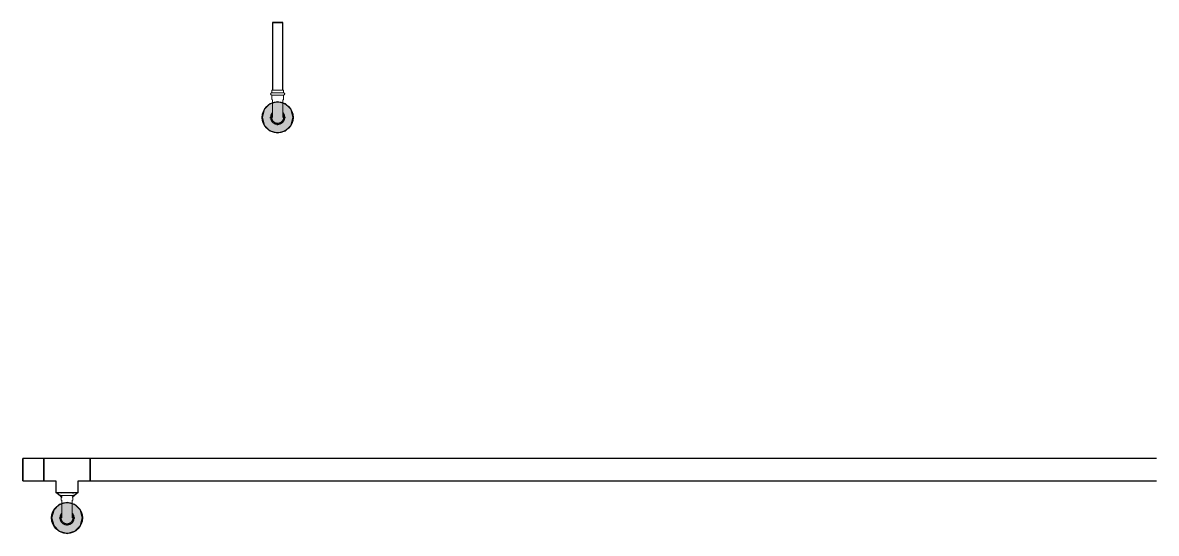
# Model space of a CAD drawing. Header units: inches. Extents: x -3327 to -1, y 8 to 1328.
# Drawn here: x -937.7 to -791, y 317.7 to 383.9 of the extents above; entities that cross this region are included whole.
import ezdxf

# ---------------------------------------------------------------- set-up
doc = ezdxf.new("R2010")
doc.units = ezdxf.units.IN
doc.header["$MEASUREMENT"] = 0
doc.layers.add('P-PIPE', color=3, linetype='Continuous', lineweight=9)
doc.layers.add('X - REF - FP', color=7, linetype='Continuous', true_color=0xb90000)

# ---------------------------------------------------------------- blocks, each defined once
blk = doc.blocks.new('Victaulic-VicPress316-Elbow 90-45deg Style P568_P571 - Standard-V7-SECOND LEVEL')
at = {"layer": 'P-PIPE'}
for p, q in [((-931.23, 322.92), (-931.22, 322.92)), ((-932.77, 322.6), (-932.77, 322.18)), ((-932.66, 322.03), (-932.66, 321.14)), ((-931.34, 321.14), (-931.34, 322.03)), ((-931.23, 322.18), (-931.23, 322.6))]:
    blk.add_line(p, q, dxfattribs=at)
at = {"layer": 'P-PIPE', "flags": 128}
for points in [[(-932.78, 322.92), (-932.78, 322.92), (-932.77, 322.92)], [(-932.76, 322.92), (-932.76, 322.92), (-932.77, 322.92), (-932.77, 322.92), (-932.77, 322.92)], [(-932.77, 322.92), (-932.77, 322.92), (-932.76, 322.92), (-932.76, 322.92)], [(-931.24, 322.92), (-931.24, 322.92), (-931.23, 322.92), (-931.23, 322.92), (-931.23, 322.92)], [(-931.23, 322.92), (-931.23, 322.92), (-931.24, 322.92), (-931.24, 322.92), (-931.24, 322.92)], [(-932.77, 322.63), (-932.77, 322.63), (-932.78, 322.63), (-932.78, 322.63), (-932.79, 322.64), (-932.8, 322.64), (-932.8, 322.64), (-932.81, 322.64), (-932.81, 322.64), (-932.82, 322.64), (-932.82, 322.64), (-932.83, 322.65), (-932.83, 322.65), (-932.84, 322.65), (-932.84, 322.66), (-932.85, 322.66), (-932.85, 322.66), (-932.86, 322.67), (-932.86, 322.67), (-932.87, 322.67), (-932.87, 322.68), (-932.87, 322.68), (-932.88, 322.69), (-932.88, 322.69), (-932.89, 322.7), (-932.89, 322.7), (-932.89, 322.71), (-932.89, 322.71), (-932.9, 322.72), (-932.9, 322.72), (-932.9, 322.73)], [(-932.75, 322.63), (-932.76, 322.63), (-932.76, 322.63), (-932.76, 322.63), (-932.77, 322.63), (-932.77, 322.63), (-932.77, 322.63)], [(-932.77, 322.63), (-932.77, 322.63), (-932.76, 322.63), (-932.76, 322.63), (-932.76, 322.63), (-932.75, 322.63), (-932.74, 322.63), (-932.74, 322.63), (-932.73, 322.63), (-932.72, 322.63), (-932.71, 322.63), (-932.69, 322.63), (-932.68, 322.63), (-932.67, 322.63), (-932.65, 322.63), (-932.63, 322.63), (-932.61, 322.63), (-932.6, 322.63), (-932.58, 322.63), (-932.56, 322.63), (-932.53, 322.63), (-932.51, 322.63), (-932.49, 322.63), (-932.46, 322.63), (-932.44, 322.63), (-932.41, 322.63), (-932.39, 322.63), (-932.36, 322.63), (-932.33, 322.63), (-932.31, 322.63), (-932.28, 322.63), (-932.25, 322.63), (-932.22, 322.63), (-932.19, 322.63), (-932.16, 322.63), (-932.13, 322.63), (-932.1, 322.63), (-932.07, 322.63), (-932.04, 322.63), (-932.02, 322.63)], [(-932.66, 321.96), (-932.67, 321.97), (-932.67, 321.98), (-932.68, 321.98), (-932.69, 321.99), (-932.7, 322), (-932.7, 322.01), (-932.71, 322.02), (-932.72, 322.03), (-932.72, 322.04), (-932.73, 322.04), (-932.73, 322.05), (-932.74, 322.06), (-932.74, 322.07), (-932.75, 322.08), (-932.75, 322.09), (-932.76, 322.1), (-932.76, 322.12), (-932.76, 322.13), (-932.76, 322.14), (-932.76, 322.15), (-932.77, 322.16), (-932.77, 322.17), (-932.77, 322.18), (-932.77, 322.18)], [(-931.97, 322.63), (-931.94, 322.63), (-931.91, 322.63), (-931.88, 322.63), (-931.85, 322.63), (-931.82, 322.63), (-931.79, 322.63), (-931.76, 322.63), (-931.73, 322.63), (-931.7, 322.63), (-931.67, 322.63), (-931.65, 322.63), (-931.62, 322.63), (-931.59, 322.63), (-931.57, 322.63), (-931.54, 322.63), (-931.52, 322.63), (-931.49, 322.63), (-931.47, 322.63), (-931.45, 322.63), (-931.43, 322.63), (-931.41, 322.63), (-931.39, 322.63), (-931.37, 322.63), (-931.36, 322.63), (-931.34, 322.63), (-931.32, 322.63), (-931.31, 322.63), (-931.3, 322.63), (-931.29, 322.63), (-931.28, 322.63), (-931.27, 322.63), (-931.26, 322.63), (-931.25, 322.63), (-931.24, 322.63), (-931.24, 322.63), (-931.24, 322.63), (-931.23, 322.63), (-931.23, 322.63), (-931.23, 322.63)], [(-931.23, 322.18), (-931.23, 322.17), (-931.23, 322.16), (-931.24, 322.15), (-931.24, 322.14), (-931.24, 322.13), (-931.24, 322.12), (-931.24, 322.11), (-931.25, 322.1), (-931.25, 322.09), (-931.26, 322.08), (-931.26, 322.07), (-931.26, 322.06), (-931.27, 322.05), (-931.28, 322.04), (-931.28, 322.03), (-931.29, 322.02), (-931.29, 322.01), (-931.3, 322), (-931.31, 321.99), (-931.32, 321.99), (-931.32, 321.98), (-931.33, 321.97), (-931.34, 321.97), (-931.34, 321.96)], [(-931.23, 322.63), (-931.23, 322.63), (-931.24, 322.63), (-931.24, 322.63), (-931.24, 322.63), (-931.25, 322.63)], [(-931.1, 322.72), (-931.1, 322.72), (-931.1, 322.71), (-931.11, 322.71), (-931.11, 322.7), (-931.11, 322.7), (-931.12, 322.69), (-931.12, 322.69), (-931.12, 322.68), (-931.13, 322.68), (-931.13, 322.68), (-931.14, 322.67), (-931.14, 322.67), (-931.14, 322.66), (-931.15, 322.66), (-931.15, 322.66), (-931.16, 322.65), (-931.16, 322.65), (-931.17, 322.65), (-931.17, 322.65), (-931.18, 322.64), (-931.18, 322.64), (-931.19, 322.64), (-931.2, 322.64), (-931.2, 322.64), (-931.21, 322.64), (-931.21, 322.63), (-931.22, 322.63), (-931.22, 322.63), (-931.23, 322.63), (-931.23, 322.63)], [(-932.66, 320.37), (-932.68, 320.35), (-932.7, 320.32), (-932.73, 320.3), (-932.75, 320.27), (-932.77, 320.24), (-932.79, 320.2), (-932.8, 320.17), (-932.82, 320.14), (-932.84, 320.11), (-932.85, 320.07), (-932.86, 320.04), (-932.87, 320), (-932.88, 319.97), (-932.89, 319.93), (-932.9, 319.9), (-932.9, 319.86), (-932.91, 319.83), (-932.91, 319.79), (-932.91, 319.75), (-932.91, 319.72), (-932.91, 319.68), (-932.91, 319.64), (-932.9, 319.61), (-932.9, 319.57), (-932.89, 319.54), (-932.88, 319.5), (-932.87, 319.47), (-932.86, 319.43), (-932.84, 319.4), (-932.83, 319.36), (-932.81, 319.33), (-932.8, 319.3), (-932.78, 319.27), (-932.76, 319.24), (-932.74, 319.21), (-932.72, 319.18), (-932.69, 319.15), (-932.67, 319.12), (-932.64, 319.1), (-932.62, 319.07), (-932.59, 319.05), (-932.56, 319.02), (-932.53, 319), (-932.5, 318.98), (-932.47, 318.96), (-932.44, 318.94), (-932.41, 318.93), (-932.37, 318.91), (-932.34, 318.9), (-932.31, 318.88), (-932.27, 318.87), (-932.24, 318.86), (-932.2, 318.85), (-932.16, 318.85), (-932.13, 318.84), (-932.09, 318.84), (-932.06, 318.83), (-932.02, 318.83), (-932, 318.83)], [(-932.66, 320.13), (-932.68, 320.1), (-932.69, 320.08), (-932.7, 320.05), (-932.71, 320.02), (-932.72, 319.99), (-932.73, 319.96), (-932.74, 319.93), (-932.75, 319.9), (-932.76, 319.87), (-932.76, 319.84), (-932.76, 319.81), (-932.77, 319.78), (-932.77, 319.75), (-932.77, 319.72), (-932.76, 319.69), (-932.76, 319.66), (-932.76, 319.63), (-932.75, 319.6), (-932.75, 319.57), (-932.74, 319.54), (-932.73, 319.51), (-932.72, 319.48), (-932.71, 319.45), (-932.7, 319.42), (-932.68, 319.4), (-932.67, 319.37), (-932.65, 319.34), (-932.64, 319.32), (-932.62, 319.29), (-932.6, 319.27), (-932.58, 319.24), (-932.56, 319.22), (-932.54, 319.2), (-932.52, 319.18), (-932.49, 319.16), (-932.47, 319.14), (-932.45, 319.12), (-932.42, 319.1), (-932.4, 319.09), (-932.37, 319.07), (-932.34, 319.06), (-932.31, 319.04), (-932.29, 319.03), (-932.26, 319.02), (-932.23, 319.01), (-932.2, 319), (-932.17, 319), (-932.14, 318.99), (-932.11, 318.98), (-932.08, 318.98), (-932.05, 318.98), (-932.02, 318.98), (-932, 318.98)], [(-932.66, 321.14), (-932.66, 321.08), (-932.66, 321.02), (-932.66, 320.97), (-932.66, 320.91), (-932.66, 320.86), (-932.66, 320.8), (-932.66, 320.75), (-932.66, 320.7), (-932.66, 320.65), (-932.66, 320.59), (-932.66, 320.54), (-932.66, 320.49), (-932.66, 320.44), (-932.66, 320.4), (-932.66, 320.35), (-932.66, 320.3), (-932.66, 320.26), (-932.66, 320.22), (-932.66, 320.18), (-932.66, 320.14), (-932.66, 320.1), (-932.66, 320.06), (-932.66, 320.03), (-932.66, 319.99), (-932.66, 319.96), (-932.66, 319.93), (-932.66, 319.91), (-932.66, 319.88), (-932.66, 319.86), (-932.66, 319.84), (-932.66, 319.82), (-932.66, 319.8), (-932.66, 319.79), (-932.66, 319.77), (-932.66, 319.76), (-932.66, 319.75), (-932.66, 319.75), (-932.66, 319.74), (-932.66, 319.74), (-932.66, 319.74)], [(-932, 318.83), (-931.96, 318.83), (-931.93, 318.83), (-931.89, 318.84), (-931.85, 318.84), (-931.82, 318.85), (-931.78, 318.86), (-931.75, 318.87), (-931.71, 318.88), (-931.68, 318.89), (-931.64, 318.9), (-931.61, 318.92), (-931.58, 318.93), (-931.55, 318.95), (-931.52, 318.97), (-931.49, 318.99), (-931.46, 319.01), (-931.43, 319.03), (-931.4, 319.06), (-931.37, 319.08), (-931.35, 319.11), (-931.32, 319.13), (-931.3, 319.16), (-931.27, 319.19), (-931.25, 319.22), (-931.23, 319.25), (-931.21, 319.28), (-931.2, 319.31), (-931.18, 319.35), (-931.16, 319.38), (-931.15, 319.41), (-931.14, 319.45), (-931.13, 319.48), (-931.12, 319.52), (-931.11, 319.55), (-931.1, 319.59), (-931.1, 319.62), (-931.09, 319.66), (-931.09, 319.7), (-931.09, 319.73), (-931.09, 319.77), (-931.09, 319.81), (-931.09, 319.84), (-931.1, 319.88), (-931.1, 319.91), (-931.11, 319.95), (-931.12, 319.99), (-931.13, 320.02), (-931.14, 320.05), (-931.16, 320.09), (-931.17, 320.12), (-931.19, 320.16), (-931.2, 320.19), (-931.22, 320.22), (-931.24, 320.25), (-931.26, 320.28), (-931.28, 320.31), (-931.31, 320.34), (-931.33, 320.36)], [(-932, 318.98), (-931.97, 318.98), (-931.94, 318.98), (-931.91, 318.98), (-931.88, 318.99), (-931.85, 318.99), (-931.82, 319), (-931.79, 319.01), (-931.76, 319.02), (-931.73, 319.03), (-931.7, 319.04), (-931.67, 319.05), (-931.65, 319.06), (-931.62, 319.08), (-931.59, 319.09), (-931.57, 319.11), (-931.54, 319.13), (-931.52, 319.15), (-931.49, 319.17), (-931.47, 319.19), (-931.45, 319.21), (-931.43, 319.23), (-931.41, 319.25), (-931.39, 319.28), (-931.37, 319.3), (-931.36, 319.33), (-931.34, 319.35), (-931.32, 319.38), (-931.31, 319.41), (-931.3, 319.44), (-931.29, 319.47), (-931.28, 319.49), (-931.27, 319.52), (-931.26, 319.55), (-931.25, 319.58), (-931.24, 319.61), (-931.24, 319.64), (-931.24, 319.67), (-931.23, 319.7), (-931.23, 319.73), (-931.23, 319.77), (-931.24, 319.8), (-931.24, 319.83), (-931.24, 319.86), (-931.25, 319.89), (-931.25, 319.92), (-931.26, 319.95), (-931.27, 319.98), (-931.28, 320.01), (-931.29, 320.03), (-931.3, 320.06), (-931.32, 320.09), (-931.33, 320.12), (-931.34, 320.14)], [(-931.34, 319.74), (-931.34, 319.74), (-931.34, 319.75), (-931.34, 319.75), (-931.34, 319.76), (-931.34, 319.77), (-931.34, 319.78), (-931.34, 319.8), (-931.34, 319.81), (-931.34, 319.83), (-931.34, 319.85), (-931.34, 319.88), (-931.34, 319.9), (-931.34, 319.93), (-931.34, 319.96), (-931.34, 319.99), (-931.34, 320.02), (-931.34, 320.05), (-931.34, 320.09), (-931.34, 320.13), (-931.34, 320.17), (-931.34, 320.21), (-931.34, 320.25), (-931.34, 320.29), (-931.34, 320.34), (-931.34, 320.38), (-931.34, 320.43), (-931.34, 320.48), (-931.34, 320.53), (-931.34, 320.58), (-931.34, 320.63), (-931.34, 320.68), (-931.34, 320.74), (-931.34, 320.79), (-931.34, 320.84), (-931.34, 320.9), (-931.34, 320.95), (-931.34, 321.01), (-931.34, 321.07), (-931.34, 321.12), (-931.34, 321.14)]]:
    blk.add_lwpolyline(points, dxfattribs=at)
blk = doc.blocks.new('Victaulic-VicPress316-Elbow 90-45deg Style P568_P571 - Standard-V2-SECOND LEVEL')
at = {"layer": 'P-PIPE'}
for p, q in [((-3203.7, 731.1), (-3203.7, 730.2)), ((-3202.39, 730.21), (-3202.39, 731.1)), ((-3203.81, 730.05), (-3203.81, 729.6)), ((-3203.05, 729.6), (-3203.81, 729.6)), ((-3202.28, 729.6), (-3203.05, 729.6)), ((-3202.28, 729.6), (-3202.28, 730.05)), ((-3203.81, 729.31), (-3203.81, 728.97)), ((-3203.05, 729.31), (-3203.81, 729.31)), ((-3203.81, 728.97), (-3203.05, 728.97)), ((-3202.28, 729.31), (-3203.05, 729.31)), ((-3203.05, 728.97), (-3202.28, 728.97)), ((-3202.28, 728.97), (-3202.28, 729.31))]:
    blk.add_line(p, q, dxfattribs=at)
at = {"layer": 'P-PIPE', "flags": 128}
for points in [[(-3203.05, 733.4), (-3203.08, 733.4), (-3203.12, 733.4), (-3203.16, 733.4), (-3203.19, 733.39), (-3203.23, 733.38), (-3203.26, 733.38), (-3203.3, 733.37), (-3203.33, 733.36), (-3203.37, 733.34), (-3203.4, 733.33), (-3203.43, 733.32), (-3203.47, 733.3), (-3203.5, 733.28), (-3203.53, 733.26), (-3203.56, 733.24), (-3203.59, 733.22), (-3203.62, 733.2), (-3203.65, 733.18), (-3203.67, 733.15), (-3203.7, 733.13), (-3203.73, 733.1), (-3203.75, 733.07), (-3203.77, 733.04), (-3203.79, 733.01), (-3203.81, 732.98), (-3203.83, 732.95), (-3203.85, 732.92), (-3203.87, 732.89), (-3203.88, 732.85), (-3203.9, 732.82), (-3203.91, 732.79), (-3203.92, 732.75), (-3203.93, 732.72), (-3203.94, 732.68), (-3203.94, 732.65), (-3203.95, 732.61), (-3203.95, 732.57), (-3203.96, 732.54), (-3203.96, 732.5), (-3203.96, 732.46), (-3203.96, 732.43), (-3203.95, 732.39), (-3203.95, 732.35), (-3203.94, 732.32), (-3203.93, 732.28), (-3203.93, 732.25), (-3203.91, 732.21), (-3203.9, 732.18), (-3203.89, 732.14), (-3203.88, 732.11), (-3203.86, 732.08), (-3203.84, 732.05), (-3203.82, 732.01), (-3203.8, 731.98), (-3203.78, 731.95), (-3203.76, 731.92), (-3203.74, 731.9), (-3203.71, 731.87)], [(-3203.05, 733.26), (-3203.08, 733.26), (-3203.11, 733.25), (-3203.14, 733.25), (-3203.17, 733.25), (-3203.2, 733.24), (-3203.23, 733.23), (-3203.26, 733.23), (-3203.29, 733.22), (-3203.32, 733.21), (-3203.34, 733.2), (-3203.37, 733.18), (-3203.4, 733.17), (-3203.43, 733.16), (-3203.45, 733.14), (-3203.48, 733.12), (-3203.5, 733.1), (-3203.53, 733.09), (-3203.55, 733.07), (-3203.57, 733.05), (-3203.6, 733.02), (-3203.62, 733), (-3203.64, 732.98), (-3203.66, 732.95), (-3203.67, 732.93), (-3203.69, 732.9), (-3203.71, 732.88), (-3203.72, 732.85), (-3203.74, 732.82), (-3203.75, 732.8), (-3203.76, 732.77), (-3203.77, 732.74), (-3203.78, 732.71), (-3203.79, 732.68), (-3203.8, 732.65), (-3203.8, 732.62), (-3203.81, 732.59), (-3203.81, 732.56), (-3203.81, 732.53), (-3203.81, 732.5), (-3203.81, 732.47), (-3203.81, 732.44), (-3203.81, 732.41), (-3203.8, 732.38), (-3203.8, 732.35), (-3203.79, 732.32), (-3203.78, 732.29), (-3203.78, 732.26), (-3203.77, 732.23), (-3203.76, 732.2), (-3203.74, 732.17), (-3203.73, 732.14), (-3203.72, 732.12), (-3203.7, 732.1)], [(-3203.7, 732.49), (-3203.7, 732.49), (-3203.7, 732.49), (-3203.7, 732.48), (-3203.7, 732.47), (-3203.7, 732.46), (-3203.7, 732.45), (-3203.7, 732.44), (-3203.7, 732.42), (-3203.7, 732.4), (-3203.7, 732.38), (-3203.7, 732.36), (-3203.7, 732.33), (-3203.7, 732.31), (-3203.7, 732.28), (-3203.7, 732.25), (-3203.7, 732.21), (-3203.7, 732.18), (-3203.7, 732.14), (-3203.7, 732.11), (-3203.7, 732.07), (-3203.7, 732.03), (-3203.7, 731.98), (-3203.7, 731.94), (-3203.7, 731.9), (-3203.7, 731.85), (-3203.7, 731.8), (-3203.7, 731.75), (-3203.7, 731.7), (-3203.7, 731.65), (-3203.7, 731.6), (-3203.7, 731.55), (-3203.7, 731.5), (-3203.7, 731.44), (-3203.7, 731.39), (-3203.7, 731.33), (-3203.7, 731.28), (-3203.7, 731.22), (-3203.7, 731.17), (-3203.7, 731.11), (-3203.7, 731.1)], [(-3202.39, 731.86), (-3202.37, 731.88), (-3202.34, 731.91), (-3202.32, 731.94), (-3202.3, 731.97), (-3202.28, 732), (-3202.26, 732.03), (-3202.24, 732.06), (-3202.23, 732.09), (-3202.21, 732.13), (-3202.2, 732.16), (-3202.18, 732.19), (-3202.17, 732.23), (-3202.16, 732.26), (-3202.15, 732.3), (-3202.15, 732.33), (-3202.14, 732.37), (-3202.14, 732.41), (-3202.14, 732.44), (-3202.13, 732.48), (-3202.13, 732.52), (-3202.14, 732.55), (-3202.14, 732.59), (-3202.14, 732.63), (-3202.15, 732.66), (-3202.16, 732.7), (-3202.17, 732.73), (-3202.18, 732.77), (-3202.19, 732.8), (-3202.2, 732.84), (-3202.22, 732.87), (-3202.23, 732.9), (-3202.25, 732.93), (-3202.27, 732.97), (-3202.29, 733), (-3202.31, 733.03), (-3202.33, 733.06), (-3202.35, 733.08), (-3202.38, 733.11), (-3202.4, 733.14), (-3202.43, 733.16), (-3202.46, 733.19), (-3202.49, 733.21), (-3202.51, 733.23), (-3202.55, 733.25), (-3202.58, 733.27), (-3202.61, 733.29), (-3202.64, 733.31), (-3202.67, 733.32), (-3202.71, 733.34), (-3202.74, 733.35), (-3202.78, 733.36), (-3202.81, 733.37), (-3202.85, 733.38), (-3202.88, 733.39), (-3202.92, 733.39), (-3202.95, 733.4), (-3202.99, 733.4), (-3203.03, 733.4), (-3203.05, 733.4)], [(-3202.39, 732.1), (-3202.37, 732.13), (-3202.36, 732.16), (-3202.34, 732.18), (-3202.33, 732.21), (-3202.32, 732.24), (-3202.31, 732.27), (-3202.3, 732.3), (-3202.3, 732.33), (-3202.29, 732.36), (-3202.29, 732.39), (-3202.28, 732.42), (-3202.28, 732.45), (-3202.28, 732.48), (-3202.28, 732.51), (-3202.28, 732.54), (-3202.28, 732.57), (-3202.29, 732.6), (-3202.29, 732.63), (-3202.3, 732.66), (-3202.31, 732.69), (-3202.32, 732.72), (-3202.33, 732.75), (-3202.34, 732.78), (-3202.35, 732.81), (-3202.36, 732.84), (-3202.38, 732.86), (-3202.39, 732.89), (-3202.41, 732.92), (-3202.43, 732.94), (-3202.44, 732.97), (-3202.46, 732.99), (-3202.48, 733.01), (-3202.51, 733.03), (-3202.53, 733.06), (-3202.55, 733.08), (-3202.58, 733.09), (-3202.6, 733.11), (-3202.62, 733.13), (-3202.65, 733.15), (-3202.68, 733.16), (-3202.7, 733.18), (-3202.73, 733.19), (-3202.76, 733.2), (-3202.79, 733.21), (-3202.82, 733.22), (-3202.85, 733.23), (-3202.88, 733.24), (-3202.91, 733.24), (-3202.94, 733.25), (-3202.97, 733.25), (-3203, 733.26), (-3203.03, 733.26), (-3203.05, 733.26)], [(-3202.39, 731.1), (-3202.39, 731.15), (-3202.39, 731.21), (-3202.39, 731.26), (-3202.39, 731.32), (-3202.39, 731.37), (-3202.39, 731.43), (-3202.39, 731.48), (-3202.39, 731.54), (-3202.39, 731.59), (-3202.39, 731.64), (-3202.39, 731.69), (-3202.39, 731.74), (-3202.39, 731.79), (-3202.39, 731.84), (-3202.39, 731.88), (-3202.39, 731.93), (-3202.39, 731.97), (-3202.39, 732.02), (-3202.39, 732.06), (-3202.39, 732.1), (-3202.39, 732.13), (-3202.39, 732.17), (-3202.39, 732.21), (-3202.39, 732.24), (-3202.39, 732.27), (-3202.39, 732.3), (-3202.39, 732.33), (-3202.39, 732.35), (-3202.39, 732.37), (-3202.39, 732.4), (-3202.39, 732.41), (-3202.39, 732.43), (-3202.39, 732.45), (-3202.39, 732.46), (-3202.39, 732.47), (-3202.39, 732.48), (-3202.39, 732.48), (-3202.39, 732.49), (-3202.39, 732.49), (-3202.39, 732.49)], [(-3203.81, 729.31), (-3203.82, 729.31), (-3203.82, 729.31), (-3203.83, 729.31), (-3203.84, 729.31), (-3203.84, 729.31), (-3203.85, 729.31), (-3203.85, 729.31), (-3203.86, 729.32), (-3203.86, 729.32), (-3203.87, 729.32), (-3203.87, 729.32), (-3203.88, 729.32), (-3203.88, 729.33), (-3203.89, 729.33), (-3203.89, 729.33), (-3203.9, 729.34), (-3203.9, 729.34), (-3203.91, 729.34), (-3203.91, 729.35), (-3203.92, 729.35), (-3203.92, 729.36), (-3203.92, 729.36), (-3203.93, 729.37), (-3203.93, 729.37), (-3203.93, 729.38), (-3203.94, 729.38), (-3203.94, 729.39), (-3203.94, 729.39), (-3203.95, 729.4), (-3203.95, 729.4), (-3203.95, 729.41), (-3203.95, 729.41), (-3203.95, 729.42), (-3203.95, 729.42), (-3203.96, 729.43), (-3203.96, 729.44), (-3203.96, 729.44), (-3203.96, 729.45), (-3203.96, 729.45), (-3203.96, 729.46), (-3203.96, 729.46), (-3203.96, 729.47), (-3203.96, 729.48), (-3203.96, 729.48), (-3203.95, 729.49), (-3203.95, 729.49), (-3203.95, 729.5), (-3203.95, 729.5), (-3203.95, 729.51), (-3203.94, 729.51), (-3203.94, 729.52), (-3203.94, 729.52), (-3203.94, 729.53), (-3203.93, 729.53), (-3203.93, 729.54), (-3203.93, 729.54), (-3203.92, 729.55), (-3203.92, 729.55), (-3203.92, 729.56), (-3203.91, 729.56), (-3203.91, 729.57), (-3203.9, 729.57), (-3203.9, 729.57), (-3203.89, 729.58), (-3203.89, 729.58), (-3203.88, 729.58), (-3203.88, 729.58), (-3203.87, 729.59), (-3203.87, 729.59), (-3203.86, 729.59), (-3203.86, 729.59), (-3203.85, 729.59), (-3203.84, 729.6), (-3203.84, 729.6), (-3203.83, 729.6), (-3203.83, 729.6), (-3203.82, 729.6), (-3203.82, 729.6), (-3203.81, 729.6)], [(-3203.81, 730.05), (-3203.81, 730.06), (-3203.81, 730.07), (-3203.81, 730.08), (-3203.81, 730.09), (-3203.81, 730.11), (-3203.8, 730.12), (-3203.8, 730.13), (-3203.8, 730.14), (-3203.8, 730.15), (-3203.79, 730.16), (-3203.79, 730.17), (-3203.78, 730.18), (-3203.78, 730.19), (-3203.77, 730.2), (-3203.76, 730.2), (-3203.76, 730.21), (-3203.75, 730.22), (-3203.74, 730.23), (-3203.74, 730.24), (-3203.73, 730.25), (-3203.72, 730.25), (-3203.71, 730.26), (-3203.71, 730.27), (-3203.7, 730.27)], [(-3203.05, 729.6), (-3203.08, 729.6), (-3203.11, 729.6), (-3203.14, 729.6), (-3203.17, 729.6), (-3203.2, 729.6), (-3203.23, 729.6), (-3203.26, 729.6), (-3203.29, 729.6), (-3203.32, 729.6), (-3203.34, 729.6), (-3203.37, 729.6), (-3203.4, 729.6), (-3203.43, 729.6), (-3203.45, 729.6), (-3203.48, 729.6), (-3203.5, 729.6), (-3203.53, 729.6), (-3203.55, 729.6), (-3203.57, 729.6), (-3203.6, 729.6), (-3203.62, 729.6), (-3203.64, 729.6), (-3203.66, 729.6), (-3203.67, 729.6), (-3203.69, 729.6), (-3203.71, 729.6), (-3203.72, 729.6), (-3203.74, 729.6), (-3203.75, 729.6), (-3203.76, 729.6), (-3203.77, 729.6), (-3203.78, 729.6), (-3203.79, 729.6), (-3203.8, 729.6), (-3203.8, 729.6), (-3203.81, 729.6), (-3203.81, 729.6), (-3203.81, 729.6), (-3203.81, 729.6), (-3203.81, 729.6)], [(-3203.81, 729.6), (-3203.81, 729.6), (-3203.81, 729.6), (-3203.81, 729.6), (-3203.8, 729.6), (-3203.8, 729.6), (-3203.79, 729.6), (-3203.78, 729.6), (-3203.77, 729.6)], [(-3202.28, 729.6), (-3202.28, 729.6), (-3202.28, 729.6), (-3202.29, 729.6), (-3202.29, 729.6), (-3202.29, 729.6), (-3202.3, 729.6), (-3202.31, 729.6), (-3202.32, 729.6), (-3202.33, 729.6), (-3202.34, 729.6), (-3202.35, 729.6), (-3202.37, 729.6), (-3202.38, 729.6), (-3202.4, 729.6), (-3202.41, 729.6), (-3202.43, 729.6), (-3202.45, 729.6), (-3202.47, 729.6), (-3202.49, 729.6), (-3202.51, 729.6), (-3202.53, 729.6), (-3202.56, 729.6), (-3202.58, 729.6), (-3202.61, 729.6), (-3202.63, 729.6), (-3202.66, 729.6), (-3202.68, 729.6), (-3202.71, 729.6), (-3202.74, 729.6), (-3202.77, 729.6), (-3202.8, 729.6), (-3202.83, 729.6), (-3202.86, 729.6), (-3202.89, 729.6), (-3202.92, 729.6), (-3202.95, 729.6), (-3202.98, 729.6), (-3203.01, 729.6), (-3203.04, 729.6), (-3203.05, 729.6)], [(-3202.39, 730.27), (-3202.38, 730.26), (-3202.37, 730.26), (-3202.36, 730.25), (-3202.36, 730.24), (-3202.35, 730.23), (-3202.34, 730.22), (-3202.33, 730.22), (-3202.33, 730.21), (-3202.32, 730.2), (-3202.32, 730.19), (-3202.31, 730.18), (-3202.31, 730.17), (-3202.3, 730.16), (-3202.3, 730.15), (-3202.29, 730.14), (-3202.29, 730.13), (-3202.29, 730.12), (-3202.29, 730.11), (-3202.28, 730.1), (-3202.28, 730.09), (-3202.28, 730.07), (-3202.28, 730.06), (-3202.28, 730.05), (-3202.28, 730.05)], [(-3202.32, 729.6), (-3202.31, 729.6), (-3202.3, 729.6), (-3202.3, 729.6), (-3202.29, 729.6), (-3202.29, 729.6), (-3202.28, 729.6), (-3202.28, 729.6), (-3202.28, 729.6), (-3202.28, 729.6)], [(-3202.28, 729.6), (-3202.27, 729.6), (-3202.27, 729.6), (-3202.26, 729.6), (-3202.26, 729.6), (-3202.25, 729.6), (-3202.24, 729.6), (-3202.24, 729.59), (-3202.23, 729.59), (-3202.23, 729.59), (-3202.22, 729.59), (-3202.22, 729.59), (-3202.21, 729.58), (-3202.21, 729.58), (-3202.2, 729.58), (-3202.2, 729.57), (-3202.19, 729.57), (-3202.19, 729.57), (-3202.18, 729.56), (-3202.18, 729.56), (-3202.18, 729.56), (-3202.17, 729.55), (-3202.17, 729.55), (-3202.16, 729.54), (-3202.16, 729.54), (-3202.16, 729.53), (-3202.15, 729.53), (-3202.15, 729.52), (-3202.15, 729.52), (-3202.15, 729.51), (-3202.14, 729.51), (-3202.14, 729.5), (-3202.14, 729.5), (-3202.14, 729.49), (-3202.14, 729.48), (-3202.14, 729.48), (-3202.14, 729.47), (-3202.13, 729.47), (-3202.13, 729.46), (-3202.13, 729.46), (-3202.13, 729.45), (-3202.13, 729.44), (-3202.13, 729.44), (-3202.14, 729.43), (-3202.14, 729.43), (-3202.14, 729.42), (-3202.14, 729.42), (-3202.14, 729.41), (-3202.14, 729.4), (-3202.14, 729.4), (-3202.15, 729.39), (-3202.15, 729.39), (-3202.15, 729.38), (-3202.16, 729.38), (-3202.16, 729.37), (-3202.16, 729.37), (-3202.17, 729.36), (-3202.17, 729.36), (-3202.17, 729.35), (-3202.18, 729.35), (-3202.18, 729.35), (-3202.19, 729.34), (-3202.19, 729.34), (-3202.19, 729.34), (-3202.2, 729.33), (-3202.2, 729.33), (-3202.21, 729.33), (-3202.21, 729.32), (-3202.22, 729.32), (-3202.23, 729.32), (-3202.23, 729.32), (-3202.24, 729.32), (-3202.24, 729.31), (-3202.25, 729.31), (-3202.25, 729.31), (-3202.26, 729.31), (-3202.26, 729.31), (-3202.27, 729.31), (-3202.28, 729.31), (-3202.28, 729.31)], [(-3203.77, 729.31), (-3203.78, 729.31), (-3203.79, 729.31), (-3203.8, 729.31), (-3203.8, 729.31), (-3203.81, 729.31), (-3203.81, 729.31), (-3203.81, 729.31), (-3203.81, 729.31), (-3203.81, 729.31)], [(-3203.81, 729.31), (-3203.81, 729.31), (-3203.81, 729.31), (-3203.81, 729.31), (-3203.8, 729.31), (-3203.8, 729.31), (-3203.79, 729.31), (-3203.78, 729.31), (-3203.77, 729.31), (-3203.76, 729.31), (-3203.75, 729.31), (-3203.74, 729.31), (-3203.73, 729.31), (-3203.71, 729.31), (-3203.7, 729.31), (-3203.68, 729.31), (-3203.66, 729.31), (-3203.64, 729.31), (-3203.62, 729.31), (-3203.6, 729.31), (-3203.58, 729.31), (-3203.56, 729.31), (-3203.53, 729.31), (-3203.51, 729.31), (-3203.49, 729.31), (-3203.46, 729.31), (-3203.43, 729.31), (-3203.41, 729.31), (-3203.38, 729.31), (-3203.35, 729.31), (-3203.32, 729.31), (-3203.29, 729.31), (-3203.27, 729.31), (-3203.24, 729.31), (-3203.21, 729.31), (-3203.18, 729.31), (-3203.15, 729.31), (-3203.12, 729.31), (-3203.08, 729.31), (-3203.05, 729.31), (-3203.05, 729.31)], [(-3203.05, 729.31), (-3203.02, 729.31), (-3202.98, 729.31), (-3202.95, 729.31), (-3202.92, 729.31), (-3202.89, 729.31), (-3202.86, 729.31), (-3202.83, 729.31), (-3202.8, 729.31), (-3202.78, 729.31), (-3202.75, 729.31), (-3202.72, 729.31), (-3202.69, 729.31), (-3202.67, 729.31), (-3202.64, 729.31), (-3202.61, 729.31), (-3202.59, 729.31), (-3202.56, 729.31), (-3202.54, 729.31), (-3202.52, 729.31), (-3202.5, 729.31), (-3202.48, 729.31), (-3202.46, 729.31), (-3202.44, 729.31), (-3202.42, 729.31), (-3202.4, 729.31), (-3202.39, 729.31), (-3202.37, 729.31), (-3202.36, 729.31), (-3202.34, 729.31), (-3202.33, 729.31), (-3202.32, 729.31), (-3202.31, 729.31), (-3202.3, 729.31), (-3202.3, 729.31), (-3202.29, 729.31), (-3202.29, 729.31), (-3202.28, 729.31), (-3202.28, 729.31), (-3202.28, 729.31), (-3202.28, 729.31)], [(-3202.28, 729.31), (-3202.28, 729.31), (-3202.28, 729.31), (-3202.29, 729.31), (-3202.29, 729.31), (-3202.29, 729.31), (-3202.3, 729.31), (-3202.31, 729.31), (-3202.32, 729.31)]]:
    blk.add_lwpolyline(points, dxfattribs=at)

msp = doc.modelspace()

# ---------------------------------------------------------------- hatches: boundary and pattern name
at = {"layer": 'X - REF - FP'}
for points in [[(-904.74, 369.64), (-903.74, 369.9), (-903, 370.64), (-902.74, 371.64), (-903, 372.64), (-903.74, 373.37), (-904.74, 373.64), (-905.74, 373.37), (-906.47, 372.64), (-906.74, 371.64), (-906.47, 370.64), (-905.74, 369.9)], [(-932, 317.74), (-931, 318.01), (-930.27, 318.74), (-930, 319.74), (-930.27, 320.74), (-931, 321.47), (-932, 321.74), (-933, 321.47), (-933.73, 320.74), (-934, 319.74), (-933.73, 318.74), (-933, 318.01)]]:
    msp.add_hatch(color=256, dxfattribs=at).paths.add_polyline_path(points, flags=0)
h = msp.add_hatch(color=256, dxfattribs=at)
edge = h.paths.add_edge_path(flags=0)
edge.add_arc((-904.74, 371.64), 2, 0, 360)
h = msp.add_hatch(color=256, dxfattribs=at)
edge = h.paths.add_edge_path(flags=0)
edge.add_arc((-932, 319.74), 2, 0, 360)

# ---------------------------------------------------------------- linework, layer by layer
for p, q in [((-905.39, 383.91), (-905.39, 375.16)), ((-905.39, 383.91), (-904.08, 383.91)), ((-905.37, 383.91), (-905.39, 383.91)), ((-905.3, 383.91), (-905.37, 383.91)), ((-905.2, 383.91), (-905.3, 383.91)), ((-905.06, 383.91), (-905.2, 383.91)), ((-904.91, 383.91), (-905.06, 383.91)), ((-904.56, 383.91), (-904.91, 383.91)), ((-904.41, 383.91), (-904.56, 383.91)), ((-904.27, 383.91), (-904.41, 383.91)), ((-904.17, 383.91), (-904.27, 383.91)), ((-904.1, 383.91), (-904.17, 383.91)), ((-904.08, 383.91), (-904.1, 383.91)), ((-904.08, 375.16), (-904.08, 383.91)), ((-905.74, 373.37), (-906.47, 372.64)), ((-904.74, 373.64), (-905.74, 373.37)), ((-903.74, 373.37), (-904.74, 373.64)), ((-903, 372.64), (-903.74, 373.37)), ((-906.47, 372.64), (-906.74, 371.64)), ((-906.74, 371.64), (-906.47, 370.64)), ((-905.74, 371.64), (-905.47, 371.64)), ((-904, 371.64), (-903.74, 371.64)), ((-902.74, 371.64), (-903, 372.64)), ((-903, 370.64), (-902.74, 371.64)), ((-906.47, 370.64), (-905.74, 369.9)), ((-905.74, 369.9), (-904.74, 369.64)), ((-904.74, 370.64), (-904.74, 370.9)), ((-904.74, 369.64), (-903.74, 369.9)), ((-903.74, 369.9), (-903, 370.64)), ((-934.99, 327.44), (-937.74, 327.44)), ((-937.74, 326.72), (-937.74, 327.44)), ((-937.74, 327.39), (-937.74, 327.25)), ((-929.01, 327.44), (-934.99, 327.44)), ((-934.99, 327.44), (-934.99, 325.28)), ((-934.99, 327.25), (-934.99, 327.39)), ((-790.99, 327.44), (-929.01, 327.44)), ((-929.01, 325.28), (-929.01, 327.44)), ((-929.01, 327.39), (-929.01, 327.25)), ((-937.74, 327.24), (-937.74, 327.02)), ((-937.74, 327.02), (-937.74, 326.72)), ((-937.74, 326.72), (-937.74, 326.37)), ((-937.74, 324.56), (-937.74, 326.72)), ((-937.74, 326.37), (-937.74, 325.63)), ((-934.99, 327.02), (-934.99, 327.24)), ((-934.99, 326.72), (-934.99, 327.02)), ((-934.99, 326.37), (-934.99, 326.72)), ((-934.99, 325.63), (-934.99, 326.37)), ((-929.01, 327.24), (-929.01, 327.02)), ((-929.01, 327.02), (-929.01, 326.72)), ((-929.01, 326.72), (-929.01, 326.37)), ((-929.01, 326.37), (-929.01, 325.63)), ((-937.74, 325.63), (-937.74, 325.28)), ((-937.74, 325.28), (-937.74, 324.98)), ((-937.74, 324.98), (-937.74, 324.76)), ((-937.74, 324.75), (-937.74, 324.61)), ((-937.74, 324.56), (-934.99, 324.56)), ((-934.99, 325.28), (-934.99, 325.63)), ((-934.99, 324.98), (-934.99, 325.28)), ((-934.99, 325.28), (-934.99, 324.56)), ((-934.99, 324.76), (-934.99, 324.98)), ((-934.99, 324.61), (-934.99, 324.75)), ((-934.99, 324.56), (-933.44, 324.56)), ((-933.44, 324.56), (-933.44, 323.01)), ((-930.56, 324.56), (-929.01, 324.56)), ((-930.56, 323.01), (-930.56, 324.56)), ((-929.01, 325.63), (-929.01, 325.28)), ((-929.01, 325.28), (-929.01, 324.98)), ((-929.01, 324.56), (-929.01, 325.28)), ((-929.01, 324.98), (-929.01, 324.76)), ((-929.01, 324.75), (-929.01, 324.61)), ((-929.01, 324.56), (-790.99, 324.56)), ((-930.56, 323.01), (-933.44, 323.01)), ((-933.31, 323.01), (-932.65, 322.43)), ((-931.35, 322.43), (-930.69, 323.01)), ((-933, 321.47), (-933.73, 320.74)), ((-932, 321.74), (-933, 321.47)), ((-931, 321.47), (-932, 321.74)), ((-930.27, 320.74), (-931, 321.47)), ((-933.73, 320.74), (-934, 319.74)), ((-930, 319.74), (-930.27, 320.74)), ((-934, 319.74), (-933.73, 318.74)), ((-933.73, 318.74), (-933, 318.01)), ((-933, 319.74), (-932.74, 319.74)), ((-932, 318.74), (-932, 319.01)), ((-931.26, 319.74), (-931, 319.74)), ((-931, 318.01), (-930.27, 318.74)), ((-930.27, 318.74), (-930, 319.74)), ((-933, 318.01), (-932, 317.74)), ((-932, 317.74), (-931, 318.01))]:
    msp.add_line(p, q, dxfattribs=at)
for centre in [(-904.74, 371.64), (-932, 319.74)]:
    msp.add_circle(centre, 2, dxfattribs=at)

# ---------------------------------------------------------------- block references
at = {"layer": 'X - REF - FP', "rotation": 180}
msp.add_blockref('Victaulic-VicPress316-Elbow 90-45deg Style P568_P571 - Standard-V2-SECOND LEVEL', (-4107.78, 1104.13), dxfattribs=at)
at = {"layer": 'X - REF - FP'}
msp.add_blockref('Victaulic-VicPress316-Elbow 90-45deg Style P568_P571 - Standard-V7-SECOND LEVEL', (0, 0), dxfattribs=at)

doc.saveas('drawing.dxf')
